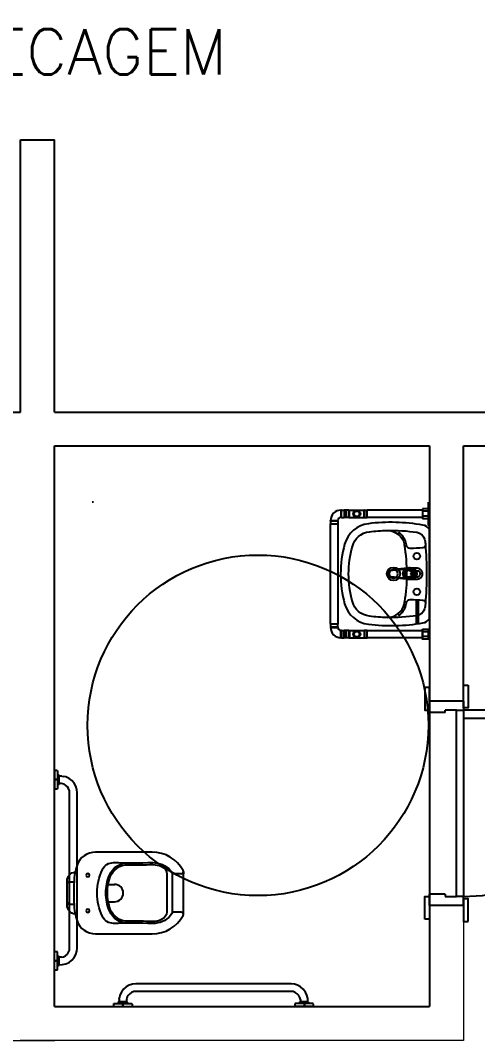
# Model space of a CAD drawing. Header units: inches. Extents: x -55 to 235, y -47 to 159.
# Drawn here: x 176.979 to 178.992, y 8.902 to 13.395 of the extents above; entities that cross this region are included whole.
import ezdxf

# ---------------------------------------------------------------- set-up
doc = ezdxf.new("R2010")
doc.units = ezdxf.units.IN
doc.header["$LTSCALE"] = 0.03
doc.header["$MEASUREMENT"] = 0
doc.linetypes.add('CONTINU', pattern=[0])
doc.linetypes.add('HIDDEN', pattern=[0.375, 0.25, -0.125])
doc.layers.add('01', color=7, linetype='Continuous')
doc.layers.add('AI-Texto amb-tit', color=4, linetype='Continuous')
doc.styles.add('RS100', font='romans.shx', dxfattribs={"height": 0.2})

# ---------------------------------------------------------------- blocks, each defined once
blk = doc.blocks.new('fsfa')
blk.add_line((177.1294, 11.522), (178.7794, 11.522))
at = {"layer": '01'}
for p, q in [((177.1294, 9.052), (177.1294, 11.522)), ((178.7794, 11.522), (178.7794, 9.052)), ((178.9294, 10.467), (178.9294, 11.522)), ((177.3013, 11.2735), (177.2953, 11.2735)), ((178.3923, 11.2385), (178.3898, 11.2379)), ((178.3898, 11.2379), (178.3898, 11.2061)), ((178.3923, 11.2054), (178.3923, 11.2385)), ((178.3923, 11.2385), (178.4043, 11.2385)), ((178.4043, 11.2385), (178.4043, 11.2054)), ((178.4133, 11.2379), (178.4043, 11.2379)), ((178.4253, 11.2385), (178.4133, 11.2385)), ((178.4133, 11.2385), (178.4133, 11.2054)), ((178.4253, 11.2385), (178.4253, 11.2054)), ((178.4253, 11.2385), (178.4278, 11.2379)), ((178.4278, 11.2061), (178.4278, 11.2379)), ((178.4278, 11.2379), (178.4918, 11.2379)), ((178.4943, 11.2385), (178.4918, 11.2379)), ((178.4918, 11.2061), (178.4918, 11.2379)), ((178.4943, 11.2385), (178.5063, 11.2385)), ((178.4943, 11.2385), (178.4943, 11.2054)), ((178.5063, 11.2054), (178.5063, 11.2385)), ((178.7494, 11.2379), (178.5063, 11.2379)), ((178.7734, 11.2439), (178.7494, 11.2439)), ((178.7494, 11.2439), (178.7494, 11.2001)), ((178.7734, 11.2329), (178.7494, 11.2329)), ((178.7734, 11.2735), (178.7734, 11.1705)), ((178.3437, 11.19), (178.3444, 11.1925)), ((178.3769, 11.19), (178.3437, 11.19)), ((178.3437, 11.19), (178.3437, 11.178)), ((178.3444, 11.1925), (178.3762, 11.1925)), ((178.3769, 11.19), (178.3762, 11.1925)), ((178.3769, 11.19), (178.3769, 11.178)), ((178.3923, 11.2054), (178.3898, 11.2061)), ((178.3923, 11.2054), (178.4043, 11.2054)), ((178.4133, 11.2061), (178.4043, 11.2061)), ((178.4253, 11.2054), (178.4133, 11.2054)), ((178.4253, 11.2054), (178.4278, 11.2061)), ((178.4278, 11.2061), (178.4918, 11.2061)), ((178.4942, 11.2054), (178.4918, 11.2061)), ((178.4943, 11.2054), (178.5063, 11.2054)), ((178.7494, 11.2061), (178.5063, 11.2061)), ((178.7734, 11.211), (178.7494, 11.211)), ((178.7734, 11.2001), (178.7494, 11.2001)), ((178.3437, 11.178), (178.3769, 11.178)), ((178.7794, 11.1705), (178.7734, 11.1705)), ((178.3437, 10.724), (178.3444, 10.7214)), ((178.3444, 10.7214), (178.3762, 10.7214)), ((178.3769, 10.724), (178.3762, 10.7214)), ((178.3923, 10.7085), (178.3898, 10.7078)), ((178.3898, 10.6761), (178.3898, 10.7078)), ((178.3923, 10.7085), (178.3923, 10.6754)), ((178.3923, 10.7085), (178.4043, 10.7085)), ((178.4043, 10.6754), (178.4043, 10.7085)), ((178.4133, 10.7078), (178.4043, 10.7078)), ((178.4133, 10.6754), (178.4133, 10.7085)), ((178.4253, 10.7085), (178.4133, 10.7085)), ((178.4253, 10.7085), (178.4278, 10.7079)), ((178.4253, 10.6754), (178.4253, 10.7085)), ((178.4278, 10.7079), (178.4918, 10.7079)), ((178.4278, 10.7079), (178.4278, 10.6761)), ((178.4942, 10.7085), (178.4918, 10.7079)), ((178.4918, 10.7079), (178.4918, 10.6761)), ((178.4943, 10.6754), (178.4943, 10.7085)), ((178.7734, 10.7029), (178.7494, 10.7029)), ((178.3923, 10.6754), (178.3898, 10.6761)), ((178.3923, 10.6754), (178.4043, 10.6754)), ((178.4133, 10.6761), (178.4043, 10.6761)), ((178.4253, 10.6754), (178.4133, 10.6754)), ((178.4253, 10.6754), (178.4278, 10.6761)), ((178.4278, 10.6761), (178.4918, 10.6761)), ((178.4943, 10.6754), (178.4918, 10.6761)), ((178.7734, 10.681), (178.7494, 10.681)), ((178.9294, 10.397), (178.7794, 10.397)), ((178.7794, 10.397), (178.7794, 10.347)), ((178.7794, 10.397), (178.7794, 10.347)), ((178.9294, 10.397), (178.9294, 10.357)), ((178.9294, 10.397), (178.9294, 10.357)), ((178.8494, 10.347), (178.7794, 10.347)), ((178.8494, 10.347), (178.7794, 10.347)), ((178.8494, 10.347), (178.8494, 10.357)), ((178.8494, 10.347), (178.8494, 10.357)), ((178.8994, 10.357), (178.8494, 10.357)), ((177.6869, 9.6364), (177.6513, 9.6364)), ((177.6969, 9.4579), (177.6969, 9.6461)), ((177.6969, 9.6461), (177.6969, 9.6364)), ((178.8494, 9.547), (178.7794, 9.547)), ((178.8494, 9.547), (178.7794, 9.547)), ((178.7794, 9.497), (178.7794, 9.547)), ((178.7794, 9.497), (178.7794, 9.547)), ((178.8494, 9.547), (178.8494, 9.537)), ((178.8494, 9.547), (178.8494, 9.537)), ((178.8494, 9.537), (178.8994, 9.537)), ((178.9294, 9.537), (178.8994, 9.537)), ((178.9294, 9.497), (178.9294, 9.537)), ((178.9294, 9.497), (178.9294, 9.537)), ((178.9294, 9.497), (178.7794, 9.497)), ((177.1294, 9.052), (178.7794, 9.052))]:
    blk.add_line(p, q, dxfattribs=at)
at = {"layer": '01', "lineweight": 0}
for p, q in [((177.1294, 11.522), (177.1294, 9.052)), ((178.7794, 10.397), (178.7794, 11.522)), ((178.9294, 10.397), (178.7794, 10.397)), ((178.7794, 9.497), (178.9294, 9.497)), ((178.9294, 9.497), (178.9294, 8.902)), ((175.1794, 8.902), (177.1312, 8.902)), ((178.9294, 8.902), (176.9777, 8.902))]:
    blk.add_line(p, q, dxfattribs=at)
at = {"layer": '01', "ltscale": 3}
blk.add_line((178.7794, 11.1705), (178.7794, 11.2735), dxfattribs=at)
for points in [[(178.3444, 11.178), (178.3762, 11.178), (178.3762, 10.736), (178.3444, 10.736)], [(178.4943, 10.6754), (178.5063, 10.6754), (178.5063, 10.7085), (178.4943, 10.7085)], [(178.5063, 10.7079), (178.7494, 10.7079), (178.7494, 10.6761), (178.5063, 10.6761)]]:
    blk.add_lwpolyline(points, close=True, dxfattribs=at)
at = {"layer": '01'}
for points in [[(178.7505, 11.1725, 0.072907), (178.5112, 11.1785, 0.3044), (178.4064, 11.0881, 0.067106), (178.3887, 10.957, 0.067106), (178.4064, 10.8259, 0.3044), (178.5112, 10.7355, 0.072907), (178.7505, 10.7414)], [(178.5929, 11.1487, -0.375471), (178.6698, 11.0844)], [(178.7509, 10.7414, 0.219089), (178.7794, 10.761), (178.7794, 10.957), (178.7794, 11.1529, 0.219089), (178.7509, 11.1725)], [(178.7621, 11.0852, -0.414698), (178.7506, 11.0718, -0.016843), (178.6949, 11.0695, -0.366077), (178.6785, 11.0831, 0.001782), (178.6776, 11.0879, 0.174065), (178.6489, 11.1372, 1.00211), (178.6431, 11.1313)], [(178.6708, 10.8352, 0.045632), (178.6806, 10.957, 0.048033), (178.6697, 11.085)], [(178.5929, 10.7653, 0.368026), (178.6695, 10.8276, 0.004431), (178.6715, 10.8393)], [(178.6431, 10.7826, 1.00211), (178.6489, 10.7768, 0.174065), (178.6776, 10.8261, 0.001782), (178.6785, 10.8308, -0.366077), (178.6949, 10.8445, -0.016844), (178.7506, 10.8421, -0.414698), (178.7621, 10.8288)], [(177.6869, 9.6364, 0.407906), (177.6969, 9.6461, 0.131537), (177.6957, 9.6512, 0.273863), (177.5593, 9.7319), (177.3096, 9.7319, 0.319419), (177.2289, 9.6746, 0.074713), (177.2153, 9.6019, 0.017899), (177.2153, 9.502, 0.074713), (177.2289, 9.4293, 0.319419), (177.3096, 9.3719), (177.5593, 9.3719, 0.273863), (177.6957, 9.4527, 0.136488), (177.6969, 9.4579, 0.402244), (177.6869, 9.4675), (177.6513, 9.4675, 0.337727), (177.6461, 9.4636)], [(177.4537, 9.4186, -0.305538), (177.3711, 9.4738, -0.097448), (177.3557, 9.5519, -0.097448), (177.3711, 9.6301, -0.305538), (177.4537, 9.6853)], [(177.1848, 9.5919, -0.414214), (177.1937, 9.6008), (177.2155, 9.6008)], [(177.1848, 9.5119, 0.414214), (177.1937, 9.503), (177.2155, 9.503)]]:
    blk.add_lwpolyline(points, format="xyb", dxfattribs=at)
for points in [[(178.767, 10.957, -0.019965), (178.7617, 10.8249, -0.043001), (178.7582, 10.8039, -0.302465), (178.7241, 10.7733, -0.041693), (178.5929, 10.7653, -0.024671), (178.5152, 10.7709, -0.304374), (178.4405, 10.8353, -0.067046), (178.4241, 10.957, -0.067046), (178.4405, 11.0786, -0.304374), (178.5152, 11.1431, -0.02467), (178.5929, 11.1487, -0.041693), (178.7241, 11.1407, -0.302465), (178.7582, 11.11, -0.043001), (178.7617, 11.089, -0.019965)], [(178.7383, 11.0356, -1), (178.7093, 11.0356, -1)], [(178.6505, 10.957, -1), (178.5925, 10.957, -1)], [(178.7383, 10.957, -1), (178.7093, 10.957, -1)], [(178.7383, 10.8783, -1), (178.7093, 10.8783, -1)], [(177.3404, 9.6551, -0.295956), (177.3895, 9.6859, 0.008003), (177.5618, 9.6859, -0.219669), (177.6402, 9.6513, -0.1825), (177.6471, 9.6329), (177.6471, 9.4709, -0.1825), (177.6402, 9.4526, -0.21967), (177.5618, 9.4179, 0.008003), (177.3895, 9.418, -0.295956), (177.3404, 9.4488, -0.109342), (177.3175, 9.5519, -0.109342)], [(177.3657, 9.5901, -0.042994), (177.3751, 9.6232, -0.312272), (177.4527, 9.6764, 0.00507), (177.562, 9.677, -0.107996), (177.6011, 9.6692, -0.297508), (177.6233, 9.6351), (177.6233, 9.4687, -0.297509), (177.6011, 9.4347, -0.107996), (177.562, 9.4268, 0.00507), (177.4527, 9.4275, -0.312272), (177.3751, 9.4807, -0.091294), (177.362, 9.5519, -0.048111)], [(177.2687, 9.6301, 1), (177.2838, 9.6301, 1)], [(177.2687, 9.4737, 1), (177.2838, 9.4737, 1)]]:
    blk.add_lwpolyline(points, format="xyb", close=True, dxfattribs=at)
at = {"layer": '01', "linetype": 'CONTINU'}
for points in [[(178.5952, 10.9517), (178.595, 10.9527), (178.5949, 10.9535), (178.5948, 10.9544), (178.5948, 10.9552), (178.5948, 10.9561), (178.5948, 10.9571), (178.5948, 10.958), (178.5948, 10.959), (178.5948, 10.9599), (178.5948, 10.9609), (178.5948, 10.9617), (178.5949, 10.9626), (178.595, 10.9634), (178.5952, 10.9643), (178.5955, 10.9652), (178.5957, 10.9658), (178.5958, 10.966), (178.5961, 10.9667), (178.5962, 10.9669), (178.5966, 10.9676), (178.5971, 10.9683), (178.5974, 10.9688), (178.5976, 10.969), (178.5979, 10.9694), (178.5982, 10.9697), (178.5988, 10.9703), (178.5995, 10.9709), (178.5999, 10.9712), (178.6001, 10.9713), (178.6003, 10.9715), (178.6008, 10.9718), (178.6014, 10.9722), (178.6022, 10.9726), (178.6029, 10.9729)], [(178.5949, 10.9625), (178.595, 10.9628), (178.595, 10.9631), (178.5951, 10.9634), (178.5952, 10.9643)], [(178.6009, 10.9644), (178.6007, 10.9639), (178.6006, 10.9636), (178.6006, 10.9633), (178.6005, 10.9628), (178.6004, 10.9623), (178.6004, 10.9618), (178.6003, 10.9615), (178.6003, 10.961), (178.6003, 10.9606), (178.6003, 10.9603), (178.6003, 10.9599), (178.6003, 10.9588), (178.6003, 10.958), (178.6003, 10.9577), (178.6003, 10.9567), (178.6003, 10.9562), (178.6003, 10.9558), (178.6003, 10.9555), (178.6003, 10.955), (178.6003, 10.9546), (178.6004, 10.9543), (178.6004, 10.9538), (178.6005, 10.9532), (178.6006, 10.9527), (178.6006, 10.9525), (178.6007, 10.9522), (178.6009, 10.9517)], [(178.6015, 10.9659), (178.6017, 10.9664), (178.602, 10.9669), (178.6023, 10.9673), (178.6025, 10.9677), (178.6028, 10.9681), (178.603, 10.9683), (178.6032, 10.9685), (178.6035, 10.9689), (178.6036, 10.969), (178.6039, 10.9693), (178.6043, 10.9697), (178.6048, 10.97), (178.6053, 10.9704), (178.6057, 10.9707), (178.6058, 10.9707), (178.6062, 10.971), (178.6066, 10.9712), (178.607, 10.9714), (178.6074, 10.9716)], [(178.6038, 10.9732), (178.6046, 10.9735), (178.6054, 10.9737), (178.6063, 10.9739), (178.607, 10.9739), (178.6089, 10.9741), (178.6107, 10.9743), (178.6125, 10.9744), (178.6143, 10.9746), (178.6167, 10.9748), (178.6191, 10.975)], [(178.6283, 10.9742), (178.6242, 10.9738), (178.6224, 10.9736), (178.6205, 10.9734), (178.6185, 10.9731), (178.6166, 10.9729), (178.6146, 10.9727), (178.6127, 10.9725), (178.6107, 10.9724), (178.6101, 10.9723), (178.6095, 10.9722), (178.609, 10.9721), (178.6084, 10.9719)], [(178.6703, 10.9806), (178.6689, 10.9805), (178.6675, 10.9803), (178.6668, 10.9802), (178.6654, 10.9801), (178.6639, 10.9799), (178.6594, 10.9794), (178.655, 10.9789), (178.6505, 10.9784), (178.6482, 10.9781), (178.646, 10.9779), (178.6437, 10.9776), (178.6415, 10.9774), (178.6371, 10.9768), (178.6332, 10.9764), (178.6309, 10.9762), (178.6285, 10.976), (178.6262, 10.9757), (178.6238, 10.9755)], [(178.6473, 10.9765), (178.6511, 10.9769), (178.6542, 10.9773), (178.661, 10.9781), (178.6645, 10.9785), (178.6652, 10.9785), (178.6658, 10.9785)], [(178.6744, 10.9792), (178.6699, 10.9787), (178.6694, 10.9786), (178.6689, 10.9786), (178.6683, 10.9786), (178.6677, 10.9786), (178.6671, 10.9785), (178.6665, 10.9785)], [(178.6884, 10.9427), (178.6884, 10.9428), (178.6875, 10.9428), (178.6855, 10.9429), (178.6847, 10.9431), (178.6835, 10.9434), (178.6819, 10.9439), (178.6816, 10.9441), (178.6799, 10.945), (178.6794, 10.9453), (178.6783, 10.9462), (178.6772, 10.9472), (178.6769, 10.9475), (178.6757, 10.949), (178.6753, 10.9496), (178.6747, 10.9507), (178.674, 10.9522), (178.6739, 10.9524), (178.6733, 10.9543), (178.6731, 10.9551), (178.673, 10.9561), (178.6729, 10.958), (178.673, 10.9602), (178.6731, 10.961), (178.6734, 10.9622), (178.674, 10.9639), (178.6741, 10.9642), (178.675, 10.966), (178.6753, 10.9665), (178.6761, 10.9676), (178.6772, 10.9688), (178.6774, 10.9691), (178.6789, 10.9704), (178.6794, 10.9707), (178.6805, 10.9714), (178.6819, 10.9721), (178.6822, 10.9722), (178.6839, 10.9728), (178.6847, 10.973), (178.6857, 10.9732), (178.6875, 10.9733)], [(178.6875, 10.9733), (178.6884, 10.9733), (178.6884, 10.9734)], [(178.6875, 10.9733), (178.6896, 10.9731), (178.6904, 10.973), (178.6916, 10.9727), (178.6931, 10.9721), (178.6934, 10.972), (178.6952, 10.9711), (178.6957, 10.9707), (178.6968, 10.9699), (178.6979, 10.9688), (178.6982, 10.9685), (178.6994, 10.967), (178.6997, 10.9665), (178.7004, 10.9654), (178.7011, 10.9639), (178.7012, 10.9636), (178.7017, 10.9618), (178.7019, 10.961), (178.7021, 10.9599), (178.7022, 10.958), (178.7021, 10.9559), (178.7019, 10.9551), (178.7016, 10.9538), (178.7011, 10.9522), (178.701, 10.9519), (178.7, 10.9501), (178.6997, 10.9496), (178.6989, 10.9484), (178.6979, 10.9472), (178.6976, 10.947), (178.6962, 10.9457), (178.6957, 10.9453), (178.6946, 10.9447), (178.6931, 10.9439), (178.6929, 10.9438), (178.6911, 10.9432), (178.6904, 10.9431), (178.6893, 10.9429), (178.6875, 10.9428)], [(178.695, 10.984), (178.6888, 10.984)], [(178.691, 10.9839), (178.7198, 10.9839), (178.7253, 10.9838), (178.7258, 10.9837), (178.7306, 10.9826), (178.7309, 10.9824), (178.7352, 10.9804), (178.7354, 10.9803), (178.7387, 10.978), (178.7396, 10.9772), (178.7414, 10.9753), (178.7432, 10.9732), (178.7436, 10.9726), (178.7453, 10.9697), (178.7458, 10.9686), (178.7465, 10.9669), (178.7474, 10.964), (178.7475, 10.9635), (178.7479, 10.961), (178.7481, 10.958), (178.7479, 10.9551), (178.7475, 10.9526), (178.7474, 10.9521), (178.7465, 10.9492), (178.7458, 10.9475), (178.7453, 10.9463), (178.7436, 10.9435), (178.7432, 10.9429), (178.7414, 10.9407), (178.7396, 10.9389), (178.7387, 10.9381), (178.7354, 10.9357), (178.7352, 10.9356), (178.7309, 10.9336), (178.7306, 10.9335), (178.7258, 10.9324), (178.7253, 10.9323), (178.7198, 10.9322), (178.691, 10.9322)], [(178.6975, 10.9838), (178.6973, 10.9838), (178.6978, 10.9839), (178.6993, 10.984), (178.7009, 10.9839), (178.7023, 10.9838), (178.7028, 10.9838), (178.704, 10.9836), (178.7055, 10.9833), (178.7066, 10.9829), (178.7069, 10.9828), (178.7077, 10.9826), (178.7083, 10.9823), (178.7096, 10.9817), (178.7107, 10.9812), (178.7108, 10.9811), (178.712, 10.9804), (178.7121, 10.9803), (178.713, 10.9797), (178.7144, 10.9787), (178.7151, 10.9781), (178.7161, 10.9772), (178.7169, 10.9763), (178.7176, 10.9755), (178.7185, 10.9744), (178.7193, 10.9732), (178.7198, 10.9725), (178.7202, 10.9717), (178.7209, 10.9705), (178.7218, 10.9686), (178.7218, 10.9684), (178.7222, 10.9675), (178.7226, 10.9664), (178.7231, 10.9643), (178.7233, 10.9635), (178.7234, 10.9629), (178.7235, 10.9622), (178.7238, 10.9601), (178.7239, 10.958), (178.7238, 10.9559), (178.7235, 10.9538), (178.7234, 10.9532), (178.7233, 10.9526), (178.7231, 10.9517), (178.7226, 10.9497), (178.7222, 10.9486), (178.7218, 10.9476), (178.7218, 10.9475), (178.7209, 10.9456), (178.7202, 10.9443), (178.7198, 10.9436), (178.7193, 10.9429), (178.7185, 10.9416), (178.7176, 10.9406), (178.7169, 10.9398), (178.7161, 10.9389), (178.7151, 10.938), (178.7144, 10.9374), (178.713, 10.9363), (178.7121, 10.9357), (178.712, 10.9356), (178.7108, 10.935), (178.7107, 10.9349), (178.7096, 10.9343), (178.7083, 10.9337), (178.7077, 10.9335), (178.7069, 10.9332), (178.7066, 10.9331), (178.7055, 10.9328), (178.704, 10.9325), (178.7028, 10.9323), (178.7023, 10.9322), (178.7009, 10.9321), (178.6993, 10.9321), (178.6978, 10.9322), (178.6974, 10.9322), (178.6975, 10.9322)], [(178.712, 10.9391), (178.7121, 10.9391), (178.7124, 10.9394), (178.7147, 10.9415), (178.7148, 10.9415), (178.7166, 10.9437), (178.7171, 10.9443), (178.7176, 10.9451), (178.7181, 10.946), (178.7189, 10.9474), (178.7193, 10.9483), (178.7197, 10.9491), (178.7202, 10.9507), (178.7203, 10.9508), (178.7209, 10.9531), (178.7209, 10.9535), (178.7211, 10.9544), (178.7212, 10.9555), (178.7214, 10.958), (178.7212, 10.9605), (178.7211, 10.9617), (178.7209, 10.9626), (178.7209, 10.963), (178.7203, 10.9652), (178.7202, 10.9654), (178.7197, 10.967), (178.7193, 10.9677), (178.7189, 10.9686), (178.7181, 10.9701), (178.7176, 10.971), (178.7171, 10.9718), (178.7166, 10.9724), (178.7148, 10.9745), (178.7147, 10.9746), (178.7124, 10.9767), (178.7121, 10.9769), (178.712, 10.977)], [(178.5949, 10.9543), (178.5948, 10.9546), (178.5948, 10.9552), (178.5948, 10.9558), (178.5948, 10.9565), (178.5948, 10.9572), (178.5948, 10.958), (178.5948, 10.9595), (178.5948, 10.9603), (178.5948, 10.9609), (178.5948, 10.9614), (178.5949, 10.9618)], [(178.5949, 10.9535), (178.595, 10.9532), (178.595, 10.9529), (178.5951, 10.9526), (178.5952, 10.9517), (178.5955, 10.9509), (178.5957, 10.9503), (178.5958, 10.95), (178.5961, 10.9494), (178.5962, 10.9492), (178.5966, 10.9484), (178.5971, 10.9477), (178.5974, 10.9473), (178.5976, 10.947), (178.5979, 10.9467), (178.5982, 10.9464), (178.5988, 10.9458), (178.5995, 10.9452), (178.5999, 10.9449), (178.6001, 10.9447), (178.6003, 10.9446), (178.6008, 10.9443), (178.6014, 10.9439), (178.6022, 10.9435), (178.6029, 10.9431)], [(178.6074, 10.9445), (178.607, 10.9447), (178.6066, 10.9449), (178.6062, 10.9451), (178.6058, 10.9453), (178.6057, 10.9454), (178.6053, 10.9457), (178.6048, 10.946), (178.6043, 10.9464), (178.6039, 10.9468), (178.6036, 10.947), (178.6035, 10.9472), (178.6032, 10.9476), (178.603, 10.9477), (178.6028, 10.948), (178.6025, 10.9484), (178.6023, 10.9488), (178.602, 10.9492), (178.6017, 10.9497), (178.6015, 10.9502)], [(178.6038, 10.9428), (178.6046, 10.9426), (178.6054, 10.9424), (178.6063, 10.9422), (178.607, 10.9421), (178.6089, 10.942), (178.6107, 10.9418), (178.6125, 10.9416), (178.6143, 10.9415), (178.6167, 10.9412)], [(178.6302, 10.9416), (178.6263, 10.942), (178.6242, 10.9423), (178.6224, 10.9425), (178.6205, 10.9427), (178.6185, 10.9429), (178.6166, 10.9431), (178.6146, 10.9433), (178.6127, 10.9435), (178.6107, 10.9437), (178.6101, 10.9438), (178.6095, 10.9439), (178.609, 10.944), (178.6084, 10.9442)], [(178.6703, 10.9354), (178.6689, 10.9356), (178.6675, 10.9358), (178.6668, 10.9358), (178.6654, 10.936), (178.6639, 10.9362), (178.6594, 10.9367), (178.655, 10.9372), (178.6505, 10.9377), (178.6482, 10.9379), (178.646, 10.9382), (178.6437, 10.9385), (178.6415, 10.9387), (178.6371, 10.9392), (178.6332, 10.9396), (178.6309, 10.9399), (178.6285, 10.9401), (178.6262, 10.9403), (178.6238, 10.9406)], [(178.6658, 10.9376), (178.6652, 10.9376), (178.6645, 10.9376), (178.661, 10.938), (178.6576, 10.9384), (178.6511, 10.9391), (178.6473, 10.9396)], [(178.6665, 10.9375), (178.6674, 10.9375), (178.6681, 10.9375), (178.6683, 10.9375), (178.6689, 10.9375), (178.6694, 10.9374), (178.6699, 10.9374), (178.6744, 10.9369)], [(178.6685, 10.943), (178.6685, 10.9429)], [(178.671, 10.9398), (178.671, 10.9397)], [(178.6758, 10.9596), (178.6761, 10.9596), (178.6763, 10.9595), (178.6764, 10.9595), (178.6765, 10.9595), (178.6767, 10.9593), (178.6769, 10.9592), (178.6771, 10.959), (178.6772, 10.9588), (178.6772, 10.9586), (178.6773, 10.9585), (178.6773, 10.9583), (178.6774, 10.958), (178.6773, 10.9578), (178.6773, 10.9575), (178.6772, 10.9574), (178.6772, 10.9573), (178.6771, 10.9571), (178.6769, 10.9569), (178.6767, 10.9567), (178.6765, 10.9566), (178.6764, 10.9566), (178.6763, 10.9565), (178.6761, 10.9565), (178.6758, 10.9564), (178.6756, 10.9565), (178.6753, 10.9565), (178.6752, 10.9566), (178.6751, 10.9566), (178.6749, 10.9567), (178.6747, 10.9569), (178.6746, 10.9571), (178.6745, 10.9573), (178.6744, 10.9574), (178.6744, 10.9575), (178.6743, 10.9578), (178.6743, 10.958), (178.6743, 10.9583), (178.6744, 10.9585), (178.6744, 10.9586), (178.6745, 10.9588), (178.6746, 10.959), (178.6747, 10.9592), (178.6749, 10.9593), (178.6751, 10.9595)], [(178.6752, 10.9595), (178.6753, 10.9595), (178.6756, 10.9596)], [(178.695, 10.9321), (178.6888, 10.9321)], [(178.6978, 10.9586), (178.6979, 10.9588), (178.698, 10.959), (178.6981, 10.9592), (178.6983, 10.9593), (178.6985, 10.9595), (178.6986, 10.9595), (178.6987, 10.9595), (178.699, 10.9596), (178.6992, 10.9596), (178.6995, 10.9596), (178.6997, 10.9595), (178.6998, 10.9595), (178.6999, 10.9595), (178.7001, 10.9593), (178.7003, 10.9592), (178.7005, 10.959), (178.7006, 10.9588), (178.7006, 10.9586), (178.7007, 10.9585), (178.7007, 10.9583), (178.7008, 10.958), (178.7007, 10.9578), (178.7007, 10.9575), (178.7006, 10.9574), (178.7006, 10.9573), (178.7005, 10.9571), (178.7003, 10.9569), (178.7001, 10.9567), (178.6999, 10.9566), (178.6998, 10.9566), (178.6997, 10.9565), (178.6995, 10.9565), (178.6992, 10.9564), (178.699, 10.9565), (178.6987, 10.9565), (178.6986, 10.9566), (178.6985, 10.9566), (178.6983, 10.9567), (178.6981, 10.9569), (178.698, 10.9571), (178.6979, 10.9573), (178.6978, 10.9574), (178.6978, 10.9575), (178.6977, 10.9578), (178.6977, 10.958), (178.6977, 10.9583), (178.6978, 10.9585)], [(177.1294, 10.0909), (177.1294, 10.0097)], [(177.1406, 10.0909), (177.1294, 10.0909)], [(177.1406, 10.0909), (177.1416, 10.0906)], [(177.1416, 10.0906), (177.1424, 10.0899)], [(177.1424, 10.0899), (177.1426, 10.0889)], [(177.1426, 10.0889), (177.1426, 10.0518)], [(177.1485, 10.0703), (177.1426, 10.0703)], [(177.1485, 10.0305), (177.1485, 10.0703)], [(177.1495, 10.0701), (177.1485, 10.0703)], [(177.1503, 10.0693), (177.1495, 10.0701)], [(177.1505, 10.0683), (177.1503, 10.0693)], [(177.1505, 10.0326), (177.1505, 10.0683)], [(177.1613, 10.0666), (177.1505, 10.067)], [(177.1795, 10.063), (177.1699, 10.0653)], [(177.1426, 10.0518), (177.1294, 10.0518)], [(177.1426, 10.0503), (177.1294, 10.0503)], [(177.1325, 10.0518), (177.1325, 10.0503)], [(177.1426, 10.0503), (177.1426, 10.0117)], [(177.1485, 10.0305), (177.1426, 10.0305)], [(177.1485, 10.0305), (177.1495, 10.0308)], [(177.1495, 10.0308), (177.1503, 10.0315)], [(177.1503, 10.0315), (177.1505, 10.0326)], [(177.1598, 10.034), (177.1505, 10.034)], [(177.186, 10.02), (177.1783, 10.027)], [(177.1933, 10.0565), (177.1795, 10.063)], [(177.1917, 10.0116), (177.186, 10.02)], [(177.2057, 10.0471), (177.1933, 10.0565)], [(177.2159, 10.0353), (177.2057, 10.0471)], [(177.2232, 10.0219), (177.2159, 10.0353)], [(177.2275, 10.0078), (177.2232, 10.0219)], [(177.1406, 10.0097), (177.1294, 10.0097)], [(177.1416, 10.01), (177.1406, 10.0097)], [(177.1424, 10.0107), (177.1416, 10.01)], [(177.1426, 10.0117), (177.1424, 10.0107)], [(177.1949, 10.0025), (177.1917, 10.0116)], [(177.196, 9.9933), (177.1949, 10.0025)], [(177.196, 9.3097), (177.196, 9.9933)], [(177.229, 9.9933), (177.2275, 10.0078)], [(177.229, 9.3097), (177.229, 9.9933)], [(177.1917, 9.2914), (177.1949, 9.3005)], [(177.1949, 9.3005), (177.196, 9.3097)], [(177.2275, 9.2952), (177.229, 9.3097)], [(177.1294, 9.2121), (177.1294, 9.2933)], [(177.1406, 9.2933), (177.1294, 9.2933)], [(177.1416, 9.293), (177.1406, 9.2933)], [(177.1424, 9.2923), (177.1416, 9.293)], [(177.1426, 9.2913), (177.1424, 9.2923)], [(177.1426, 9.2527), (177.1426, 9.2913)], [(177.1485, 9.2724), (177.1426, 9.2724)], [(177.1485, 9.2326), (177.1485, 9.2724)], [(177.1495, 9.2722), (177.1485, 9.2724)], [(177.1503, 9.2714), (177.1495, 9.2722)], [(177.1505, 9.2704), (177.1503, 9.2714)], [(177.1505, 9.2347), (177.1505, 9.2704)], [(177.1598, 9.269), (177.1505, 9.269)], [(177.1598, 9.269), (177.1692, 9.2712)], [(177.1692, 9.2712), (177.1783, 9.276)], [(177.1783, 9.276), (177.186, 9.283)], [(177.186, 9.283), (177.1917, 9.2914)], [(177.1933, 9.2465), (177.2057, 9.2559)], [(177.2057, 9.2559), (177.2159, 9.2677)], [(177.2159, 9.2677), (177.2232, 9.281)], [(177.2232, 9.281), (177.2275, 9.2952)], [(177.1426, 9.2527), (177.1294, 9.2527)], [(177.1426, 9.2512), (177.1294, 9.2512)], [(177.1406, 9.2121), (177.1294, 9.2121)], [(177.1325, 9.2512), (177.1325, 9.2527)], [(177.1406, 9.2121), (177.1416, 9.2123)], [(177.1416, 9.2123), (177.1424, 9.2131)], [(177.1424, 9.2131), (177.1426, 9.2141)], [(177.1426, 9.2141), (177.1426, 9.2512)], [(177.1485, 9.2326), (177.1426, 9.2326)], [(177.1485, 9.2326), (177.1495, 9.2329)], [(177.1495, 9.2329), (177.1503, 9.2337)], [(177.1503, 9.2337), (177.1505, 9.2347)], [(177.1505, 9.236), (177.1651, 9.2365)], [(177.1651, 9.2365), (177.1795, 9.24)], [(177.1795, 9.24), (177.1933, 9.2465)], [(177.4334, 9.1283), (177.424, 9.1159)], [(177.4452, 9.1384), (177.4334, 9.1283)], [(177.4586, 9.1457), (177.4452, 9.1384)], [(177.4727, 9.1501), (177.4586, 9.1457)], [(177.4872, 9.1515), (177.4727, 9.1501)], [(178.1708, 9.1515), (177.4872, 9.1515)], [(178.1853, 9.1501), (178.1708, 9.1515)], [(178.1995, 9.1457), (178.1853, 9.1501)], [(178.2128, 9.1384), (178.1995, 9.1457)], [(178.2246, 9.1283), (178.2128, 9.1384)], [(178.234, 9.1159), (178.2246, 9.1283)], [(177.4139, 9.0839), (177.4135, 9.0731)], [(177.4175, 9.1021), (177.4152, 9.0924)], [(177.424, 9.1159), (177.4175, 9.1021)], [(177.4465, 9.0823), (177.4465, 9.0731)], [(177.4605, 9.1086), (177.4535, 9.1008)], [(177.4689, 9.1142), (177.4605, 9.1086)], [(177.478, 9.1175), (177.4689, 9.1142)], [(177.4872, 9.1185), (177.478, 9.1175)], [(178.1708, 9.1185), (177.4872, 9.1185)], [(178.18, 9.1175), (178.1708, 9.1185)], [(178.1891, 9.1142), (178.18, 9.1175)], [(178.1976, 9.1086), (178.1891, 9.1142)], [(178.2045, 9.1008), (178.1976, 9.1086)], [(178.2093, 9.0917), (178.2045, 9.1008)], [(178.2115, 9.0823), (178.2093, 9.0917)], [(178.2115, 9.0823), (178.2115, 9.0731)], [(178.2405, 9.1021), (178.234, 9.1159)], [(178.244, 9.0876), (178.2405, 9.1021)], [(178.2445, 9.0731), (178.244, 9.0876)], [(177.3896, 9.0631), (177.3899, 9.0642)], [(177.3896, 9.0631), (177.3896, 9.052)], [(177.3896, 9.052), (177.4708, 9.052)], [(177.3899, 9.0642), (177.3906, 9.0649)], [(177.3906, 9.0649), (177.3916, 9.0652)], [(177.3916, 9.0652), (177.4287, 9.0652)], [(177.4104, 9.0721), (177.4102, 9.071)], [(177.45, 9.071), (177.4102, 9.071)], [(177.4102, 9.071), (177.4102, 9.0652)], [(177.4112, 9.0728), (177.4104, 9.0721)], [(177.4122, 9.0731), (177.4112, 9.0728)], [(177.4479, 9.0731), (177.4122, 9.0731)], [(177.4287, 9.0652), (177.4287, 9.052)], [(177.4287, 9.055), (177.4302, 9.055)], [(177.4302, 9.0652), (177.4688, 9.0652)], [(177.4302, 9.0652), (177.4302, 9.052)], [(177.449, 9.0728), (177.4479, 9.0731)], [(177.4497, 9.0721), (177.449, 9.0728)], [(177.45, 9.071), (177.4497, 9.0721)], [(177.45, 9.071), (177.45, 9.0652)], [(177.4688, 9.0652), (177.4698, 9.0649)], [(177.4698, 9.0649), (177.4705, 9.0642)], [(177.4705, 9.0642), (177.4708, 9.0631)], [(177.4708, 9.0631), (177.4708, 9.052)], [(178.1875, 9.0642), (178.1872, 9.0631)], [(178.1872, 9.0631), (178.1872, 9.052)], [(178.2684, 9.052), (178.1872, 9.052)], [(178.1882, 9.0649), (178.1875, 9.0642)], [(178.1892, 9.0652), (178.1882, 9.0649)], [(178.2278, 9.0652), (178.1892, 9.0652)], [(178.2083, 9.0721), (178.2081, 9.071)], [(178.2479, 9.071), (178.2081, 9.071)], [(178.2081, 9.071), (178.2081, 9.0652)], [(178.2091, 9.0728), (178.2083, 9.0721)], [(178.2101, 9.0731), (178.2091, 9.0728)], [(178.2458, 9.0731), (178.2101, 9.0731)], [(178.2278, 9.0652), (178.2278, 9.052)], [(178.2293, 9.055), (178.2278, 9.055)], [(178.2664, 9.0652), (178.2293, 9.0652)], [(178.2293, 9.0652), (178.2293, 9.052)], [(178.2469, 9.0728), (178.2458, 9.0731)], [(178.2476, 9.0721), (178.2469, 9.0728)], [(178.2479, 9.071), (178.2476, 9.0721)], [(178.2479, 9.071), (178.2479, 9.0652)], [(178.2674, 9.0649), (178.2664, 9.0652)], [(178.2682, 9.0642), (178.2674, 9.0649)], [(178.2684, 9.0631), (178.2682, 9.0642)], [(178.2684, 9.0631), (178.2684, 9.052)]]:
    blk.add_lwpolyline(points, dxfattribs=at)
at = {"layer": '01'}
for points in [[(178.7294, 10.7405), (178.7234, 10.7405), (178.7234, 10.8435), (178.7294, 10.8435)], [(178.7494, 10.7139), (178.7734, 10.7139), (178.7734, 10.6701), (178.7494, 10.6701)], [(178.7594, 10.457), (178.7594, 10.357), (178.7794, 10.357), (178.7794, 10.457)], [(178.9494, 10.467), (178.9494, 10.367), (178.9294, 10.367), (178.9294, 10.467)], [(178.9294, 10.357), (178.9294, 9.537), (178.8994, 9.537), (178.8994, 10.357)], [(179.7494, 10.357), (178.9294, 10.357), (178.9294, 10.322), (179.7494, 10.322)], [(178.7594, 9.437), (178.7594, 9.537), (178.7794, 9.537), (178.7794, 9.437)], [(178.9494, 9.427), (178.9494, 9.527), (178.9294, 9.527), (178.9294, 9.427)]]:
    blk.add_lwpolyline(points, close=True, dxfattribs=at)
blk.add_lwpolyline([(178.3769, 10.724), (178.3769, 10.736), (178.3437, 10.736), (178.3437, 10.724), (178.3769, 10.724)], dxfattribs=at)
at = {"layer": '01', "linetype": 'Continuous'}
for points in [[(177.1613, 10.0666), (177.1699, 10.0653)], [(177.1656, 10.0331), (177.1598, 10.034)], [(177.1718, 10.0307), (177.1656, 10.0331)], [(177.1783, 10.027), (177.1718, 10.0307)], [(177.4139, 9.0839), (177.4152, 9.0924)], [(177.4474, 9.0881), (177.4465, 9.0823)], [(177.4498, 9.0943), (177.4474, 9.0881)], [(177.4535, 9.1008), (177.4498, 9.0943)]]:
    blk.add_lwpolyline(points, dxfattribs=at)
at = {"layer": '01', "ltscale": 0.31}
blk.add_lwpolyline([(177.2199, 9.4593, -0.378909), (177.1848, 9.499), (177.1848, 9.6048, -0.378909), (177.2199, 9.6445)], format="xyb", dxfattribs=at)
at = {"layer": '01', "ltscale": 0.16334}
blk.add_lwpolyline([(177.3657, 9.5901), (177.3947, 9.5901)], dxfattribs=at)
at = {"layer": '01', "ltscale": 0.157552}
blk.add_lwpolyline([(177.3657, 9.5137), (177.3937, 9.5137, 1), (177.3937, 9.5901)], format="xyb", dxfattribs=at)
at = {"layer": '01'}
for centre, radius in [((178.4598, 11.222), 0.0159), ((178.4598, 11.222), 0.0122), ((178.025, 10.2904), 0.75), ((178.4598, 10.692), 0.0159), ((178.4598, 10.692), 0.0122)]:
    blk.add_circle(centre, radius, dxfattribs=at)
for centre, radius, start, end in [((178.3898, 11.1925), 0.0453, 89.998, 180.002), ((178.3898, 11.1925), 0.0136, 89.5263, 180), ((178.6215, 10.957), 0.0186, 0, 180), ((178.6215, 10.957), 0.0186, 180, 0), ((178.3898, 10.7214), 0.0453, 179.998, 270.002), ((178.3898, 10.7214), 0.0136, 180, 270.4737), ((177.6513, 9.6417), 0.00533, 195.3551, 270)]:
    blk.add_arc(centre, radius, start, end, dxfattribs=at)
at = {"layer": '01', "linetype": 'HIDDEN'}
blk.add_arc((178.9294, 10.357), 0.82, 270, 0, dxfattribs=at)
at = {"layer": '01', "linetype": 'CONTINU'}
for points, degree in [([(178.5951, 10.9634), (178.595, 10.9634), (178.595, 10.9634), (178.595, 10.9634)], 3), ([(178.6015, 10.9659), (178.6012, 10.9654), (178.601, 10.9649), (178.6009, 10.9644)], 3), ([(178.6029, 10.9729), (178.6032, 10.973), (178.6035, 10.9731), (178.6038, 10.9732)], 3), ([(178.6084, 10.9719), (178.6081, 10.9718), (178.6078, 10.9717), (178.6074, 10.9716)], 3), ([(178.6238, 10.9755), (178.6223, 10.9753), (178.6207, 10.9752), (178.6191, 10.975)], 3), ([(178.6473, 10.9765), (178.641, 10.9757), (178.6346, 10.975), (178.6283, 10.9742)], 3), ([(178.6638, 10.958), (178.6638, 10.9605), (178.6641, 10.9629), (178.6647, 10.9653), (178.6655, 10.9675), (178.6665, 10.9696)], 5), ([(178.6665, 10.9785), (178.6663, 10.9785), (178.666, 10.9785), (178.6658, 10.9785)], 3), ([(178.6664, 10.958), (178.6664, 10.9653), (178.6693, 10.9721), (178.6742, 10.9772), (178.6807, 10.9802), (178.6877, 10.9802)], 5), ([(178.6666, 10.9698), (178.6665, 10.9698), (178.6664, 10.9698), (178.6664, 10.9697), (178.6664, 10.9697), (178.6665, 10.9696)], 5), ([(178.6666, 10.9698), (178.6692, 10.9751), (178.6732, 10.9794), (178.678, 10.9824), (178.6833, 10.984), (178.6888, 10.984)], 5), ([(178.6685, 10.9731), (178.6685, 10.9731), (178.6685, 10.9731), (178.6685, 10.9731)], 3), ([(178.6785, 10.9816), (178.6757, 10.9813), (178.673, 10.981), (178.6703, 10.9806)], 3), ([(178.6733, 10.962), (178.6737, 10.9634), (178.6742, 10.9647), (178.6748, 10.9659), (178.6756, 10.9671), (178.6764, 10.9681)], 5), ([(178.6758, 10.9673), (178.6775, 10.9697), (178.6797, 10.9715), (178.6823, 10.9728), (178.6849, 10.9734), (178.6876, 10.9734)], 5), ([(178.688, 10.9734), (178.6876, 10.9734), (178.6872, 10.9734), (178.6868, 10.9733), (178.6864, 10.9733), (178.686, 10.9732)], 5), ([(178.6876, 10.9734), (178.6925, 10.9734), (178.697, 10.9713), (178.7004, 10.9678), (178.7024, 10.9631), (178.7024, 10.958)], 5), ([(178.6877, 10.9802), (178.6947, 10.9802), (178.7012, 10.9772), (178.7061, 10.9721), (178.709, 10.9653), (178.709, 10.958)], 5), ([(178.6888, 10.984), (178.697, 10.984), (178.7046, 10.9805), (178.7104, 10.9745), (178.7137, 10.9665), (178.7137, 10.958)], 5), ([(178.695, 10.984), (178.7032, 10.984), (178.7108, 10.9805), (178.7166, 10.9745), (178.7199, 10.9665), (178.7199, 10.958)], 5), ([(178.7211, 10.958), (178.7211, 10.962), (178.7203, 10.9658), (178.7188, 10.9693), (178.7166, 10.9723), (178.714, 10.9748)], 5), ([(178.7145, 10.9742), (178.7197, 10.9688), (178.7225, 10.9614), (178.7222, 10.9536), (178.7193, 10.9468), (178.7145, 10.9419)], 5), ([(178.7153, 10.9731), (178.7197, 10.968), (178.7219, 10.9614), (178.7219, 10.9545), (178.7196, 10.948), (178.7153, 10.9429)], 5), ([(178.7198, 10.9658), (178.7195, 10.9665), (178.7192, 10.9672), (178.7189, 10.9678), (178.7186, 10.9685), (178.7182, 10.9691)], 5), ([(178.5949, 10.9625), (178.5949, 10.9623), (178.5949, 10.962), (178.5949, 10.9618)], 3), ([(178.5949, 10.9535), (178.5949, 10.9538), (178.5949, 10.954), (178.5949, 10.9543)], 3), ([(178.595, 10.9527), (178.595, 10.9526), (178.595, 10.9526), (178.5951, 10.9526)], 3), ([(178.6009, 10.9517), (178.601, 10.9512), (178.6012, 10.9507), (178.6015, 10.9502)], 3), ([(178.6029, 10.9431), (178.6032, 10.943), (178.6035, 10.9429), (178.6038, 10.9428)], 3), ([(178.6074, 10.9445), (178.6078, 10.9444), (178.6081, 10.9443), (178.6084, 10.9442)], 3), ([(178.6238, 10.9406), (178.6215, 10.9408), (178.6191, 10.941), (178.6167, 10.9412)], 3), ([(178.6302, 10.9416), (178.6359, 10.9409), (178.6416, 10.9402), (178.6473, 10.9396)], 3), ([(178.6665, 10.9465), (178.6654, 10.9487), (178.6646, 10.951), (178.6641, 10.9533), (178.6638, 10.9557), (178.6638, 10.958)], 5), ([(178.6658, 10.9376), (178.666, 10.9375), (178.6663, 10.9375), (178.6665, 10.9375)], 3), ([(178.6877, 10.9359), (178.6807, 10.9359), (178.6742, 10.9388), (178.6693, 10.944), (178.6664, 10.9508), (178.6664, 10.958)], 5), ([(178.6666, 10.9463), (178.6665, 10.9463), (178.6664, 10.9463), (178.6664, 10.9463), (178.6664, 10.9464), (178.6665, 10.9465)], 5), ([(178.6888, 10.9321), (178.683, 10.9321), (178.6776, 10.9338), (178.6728, 10.9369), (178.6691, 10.9412), (178.6666, 10.9463)], 5), ([(178.6785, 10.9344), (178.6757, 10.9348), (178.673, 10.9351), (178.6703, 10.9354)], 3), ([(178.6728, 10.958), (178.6728, 10.9585), (178.6729, 10.959), (178.6729, 10.9595), (178.6729, 10.9599), (178.673, 10.9604)], 5), ([(178.6728, 10.9582), (178.6728, 10.9582), (178.6728, 10.9581), (178.6728, 10.9581), (178.6728, 10.9581), (178.6728, 10.958)], 5), ([(178.6729, 10.9598), (178.673, 10.9604), (178.6731, 10.9609), (178.6732, 10.9615), (178.6733, 10.962), (178.6735, 10.9626)], 5), ([(178.6734, 10.9538), (178.6733, 10.9544), (178.6731, 10.9549), (178.673, 10.9554), (178.673, 10.956), (178.6729, 10.9565)], 5), ([(178.6876, 10.9427), (178.6835, 10.9427), (178.6796, 10.9442), (178.6764, 10.9469), (178.6742, 10.9504), (178.6732, 10.9545)], 5), ([(178.6858, 10.9429), (178.6863, 10.9428), (178.6867, 10.9428), (178.6871, 10.9427), (178.6876, 10.9427), (178.688, 10.9427)], 5), ([(178.7024, 10.958), (178.7024, 10.953), (178.7004, 10.9483), (178.697, 10.9447), (178.6925, 10.9427), (178.6876, 10.9427)], 5), ([(178.709, 10.958), (178.709, 10.9508), (178.7061, 10.944), (178.7012, 10.9388), (178.6947, 10.9359), (178.6877, 10.9359)], 5), ([(178.7137, 10.958), (178.7137, 10.9495), (178.7104, 10.9416), (178.7046, 10.9356), (178.697, 10.9321), (178.6888, 10.9321)], 5), ([(178.7199, 10.958), (178.7199, 10.9495), (178.7166, 10.9416), (178.7108, 10.9356), (178.7032, 10.9321), (178.695, 10.9321)], 5), ([(178.7211, 10.958), (178.7211, 10.9541), (178.7203, 10.9503), (178.7188, 10.9468), (178.7166, 10.9438), (178.714, 10.9413)], 5), ([(178.7198, 10.9503), (178.7195, 10.9496), (178.7192, 10.9489), (178.7189, 10.9482), (178.7186, 10.9476), (178.7182, 10.9469)], 5)]:
    blk.add_open_spline(points, degree=degree, dxfattribs=at)

msp = doc.modelspace()

# ---------------------------------------------------------------- linework, layer by layer
for p, q in [((177.1294, 11.6692), (180.4076, 11.6692)), ((178.9294, 11.522), (180.5576, 11.522))]:
    msp.add_line(p, q)
at = {"layer": '01'}
for p, q in [((176.9794, 12.8692), (177.1294, 12.8692)), ((176.9794, 11.6692), (176.9794, 12.8692)), ((177.1294, 11.6692), (177.1294, 12.8692)), ((173.8513, 11.6692), (176.9794, 11.6692))]:
    msp.add_line(p, q, dxfattribs=at)

# ---------------------------------------------------------------- block references
msp.add_blockref('fsfa', (0, 0))

# ---------------------------------------------------------------- texts
at = {"layer": 'AI-Texto amb-tit', "insert": (175.3252, 13.3568), "char_height": 0.2, "width": 3.690865, "attachment_point": 1, "style": 'RS100'}
msp.add_mtext('LAVAGEM/SECAGEM', dxfattribs=at)

doc.saveas('drawing.dxf')
